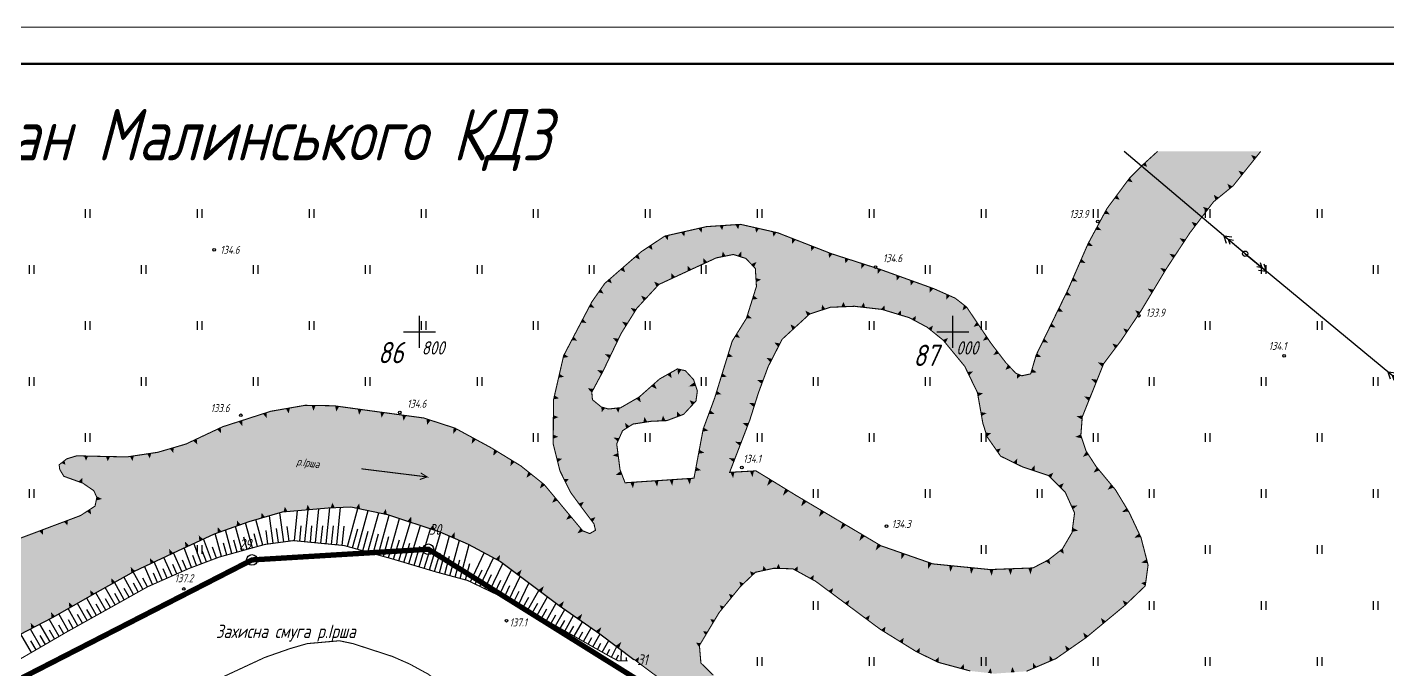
# Model space of a CAD drawing. Header units: millimetres. Extents: x 0 to 841, y 0 to 594.
# Drawn here: x 369.8 to 555, y 506.5 to 594 of the extents above; entities that cross this region are included whole.
import ezdxf

# ---------------------------------------------------------------- set-up
doc = ezdxf.new("R2010")
doc.units = ezdxf.units.MM
doc.set_wipeout_variables(frame=1)
for name, pattern in [('ADOT', [10, 0, -10]), ('AHIDDEN2', [3, 1.5, -1.5]), ('K5LT_BASIC', [0]), ('K5LT_THIN', [0])]:
    doc.linetypes.add(name, pattern=pattern)
for name, color, linetype in [('01_Відвал', 7, 'Continuous'), ('01_Земельний_відвід_існуючий', 7, 'Continuous'), ('01_Річка', 7, 'Continuous'), ('кресты', 7, 'Continuous'), ('НАДЗЕМКА', 7, 'Continuous'), ('ПИКЕТЫ', 7, 'Continuous'), ('Рамка', 30, 'Continuous')]:
    doc.layers.add(name, color=color, linetype=linetype)
doc.layers.add('Основа', color=10, linetype='K5LT_BASIC', lineweight=35)
doc.styles.add('Такие дела', font='GOST_A.TTF', dxfattribs={"oblique": 15})

# ---------------------------------------------------------------- blocks, each defined once
blk = doc.blocks.new('U0')
at = {"layer": 'Рамка', "color": 7, "linetype": 'K5LT_THIN', "lineweight": 18}
blk.add_line((0, 594), (841, 594), dxfattribs=at)
at = {"layer": 'Рамка', "color": 7, "linetype": 'K5LT_BASIC', "lineweight": 60}
blk.add_line((20, 589), (836, 589), dxfattribs=at)
blk = doc.blocks.new('108')
at = {"color": 0, "linetype": 'Continuous', "lineweight": 0}
blk.add_wipeout([(0.51, -0.12), (0.52, -0.06), (0.52, -0.01), (0.52, 0.05), (0.51, 0.1), (0.5, 0.15), (0.48, 0.2), (0.45, 0.25), (0.42, 0.3), (0.39, 0.34), (0.35, 0.38), (0.31, 0.42), (0.26, 0.45), (0.22, 0.47), (0.17, 0.49), (0.11, 0.51), (0.06, 0.52), (0.01, 0.52), (-0.05, 0.52), (-0.1, 0.51), (-0.15, 0.5), (-0.21, 0.48), (-0.25, 0.45), (-0.3, 0.42), (-0.34, 0.39), (-0.38, 0.35), (-0.42, 0.31), (-0.45, 0.26), (-0.47, 0.22), (-0.49, 0.17), (-0.51, 0.11), (-0.52, 0.06), (-0.52, 0.01), (-0.52, -0.05), (-0.51, -0.1), (-0.5, -0.15), (-0.48, -0.21), (-0.45, -0.25), (-0.42, -0.3), (-0.39, -0.34), (-0.35, -0.38), (-0.31, -0.42), (-0.27, -0.45), (-0.22, -0.47), (-0.17, -0.49), (-0.12, -0.51), (-0.06, -0.52), (-0.01, -0.52), (0.05, -0.52), (0.1, -0.51), (0.15, -0.5), (0.2, -0.48), (0.25, -0.45), (0.3, -0.42), (0.34, -0.39), (0.38, -0.35), (0.42, -0.31), (0.45, -0.27), (0.47, -0.22), (0.49, -0.17)], dxfattribs=at)
at = {"linetype": 'Continuous'}
h = blk.add_hatch(color=0, dxfattribs=at)
edge = h.paths.add_edge_path()
edge.add_arc((0, 0), 0.0196, 0, 360)
at = {"color": 0, "linetype": 'Continuous'}
for radius in [0.5, 0.0196]:
    blk.add_circle((0, 0), radius, dxfattribs=at)
blk = doc.blocks.new('115_3')
at = {"color": 0, "linetype": 'Continuous'}
for p, q in [((0, 0), (5.1, 0)), ((3.22, 0.49), (4.1, 0)), ((3.22, -0.49), (4.1, 0)), ((3.91, 0.76), (5.1, 0)), ((3.91, -0.76), (5.1, 0))]:
    blk.add_line(p, q, dxfattribs=at)

msp = doc.modelspace()

# ---------------------------------------------------------------- hatches: boundary and pattern name
at = {"layer": '01_Річка', "linetype": 'Continuous', "lineweight": -3, "true_color": 0xf0ffff}
h = msp.add_hatch(color=7, dxfattribs=at)
h.dxf.hatch_style = 1
h.paths.add_polyline_path([(450.59, 552.3), (452.75, 555.76), (455.74, 558.99), (463.56, 562.61), (465.88, 563.07), (467.58, 562.53), (468.87, 561.17), (469.02, 558.73), (467.66, 554.38), (465.72, 551.27), (463.32, 543.49), (461.78, 539.34), (460.52, 532.62), (451.14, 532), (450.45, 533.79), (450, 537.3), (450.8, 539.09), (452.21, 539.99), (454.71, 540.37), (456.83, 540.46), (459.11, 541.32), (460.79, 543.13), (460.98, 544.5), (460.46, 546.04), (459.35, 547.25), (458.27, 547.5), (455.84, 546.13), (453.07, 543.68), (450.55, 542.22), (448.87, 542.04), (447.9, 542.32), (446.7, 543.3), (446.61, 544.33), (448.15, 547.21)])
h.paths.add_polyline_path([(486.13, 555.59), (489.82, 554.47), (492.26, 553.17), (494.44, 551.41), (497.37, 547.85), (499.1, 544.28), (499.84, 540.09), (500.43, 538.23), (502.26, 535.62), (505.26, 534.15), (508.79, 532.98), (511.05, 530.72), (512.32, 527.9), (511.97, 525.22), (510.67, 523), (508.74, 521.49), (506.66, 520.41), (500.79, 520.19), (493.04, 520.96), (485.96, 523.43), (474.41, 530.28), (468.95, 533.62), (465.37, 533.42), (468.12, 540.55), (469.3, 544.27), (470.62, 547.82), (472.52, 551.53), (476.25, 554.96), (479.06, 555.88), (482.36, 556.02)])
h.paths.add_polyline_path([(310.93, 515.98), (313.11, 516.46), (316.95, 515.77), (322.4, 514.15), (328.94, 511.2), (334.25, 509.16), (343.62, 504.8), (347.81, 504.06), (355.1, 504.21), (362.36, 507.53), (368.77, 511.34), (373.19, 513.66), (384.35, 519.99), (395.26, 525.06), (399.98, 526.72), (404.53, 528.03), (410.73, 528.59), (413.81, 528.72), (418.79, 527.67), (425.94, 525.34), (429.8, 523.66), (434.17, 521.27), (442.16, 515.3), (447.69, 511.46), (456.21, 505.09), (460.6, 501.03), (463.12, 498.47), (469.76, 493.04), (475.06, 489.24), (479.87, 487.12), (481.93, 486.68), (487.13, 487.16), (493.13, 488.78), (498.18, 491.55), (499.95, 493.28), (501.44, 496.44), (501.65, 498.24), (501.32, 500.95), (500.63, 502.38), (499.34, 502.8), (497.89, 502.51), (492.37, 498.68), (488.73, 496.54), (485.92, 495.62), (483.3, 495.5), (479.91, 496.04), (476.89, 497.17), (469.8, 500.98), (466.91, 503.43), (463.14, 505.82), (461.46, 507.47), (461.26, 509.86), (463.93, 514.32), (466.83, 517.87), (468.88, 519.82), (471.37, 520.36), (473.98, 520.29), (477.11, 518.57), (485.86, 512.07), (490.78, 509.02), (493.81, 507.55), (498.12, 506.39), (501.41, 506.02), (505.78, 506.35), (509.79, 508.07), (513.89, 510.93), (519.21, 515.34), (521.94, 517.96), (522.33, 520.8), (521.36, 524.55), (519.77, 527.93), (517.9, 531.03), (515.25, 534.22), (513.87, 536.35), (513.18, 538.46), (513.37, 540.97), (516.28, 548.21), (518.67, 551.38), (521.4, 555.45), (524.8, 561.11), (528.03, 566.03), (531.24, 570.24), (533.91, 572.42), (537.66, 577.1), (523.62, 577.1), (521.62, 575.28), (519.78, 573.43), (516.74, 569.33), (514.15, 564.52), (511.47, 558.37), (507.09, 549.37), (506.35, 546.82), (505.13, 546.56), (504.31, 546.92), (502.94, 548.38), (500.93, 551.01), (497.64, 555.9), (496.08, 557.12), (493.2, 558.4), (485.84, 561.05), (479.27, 563.16), (471.93, 566.02), (466.86, 567.17), (462.22, 566.86), (456.54, 565.57), (453.34, 563.45), (448.38, 559.14), (446.62, 556.63), (442.78, 549.31), (441.39, 543.25), (441.36, 537.25), (442.26, 533.65), (443.72, 530.7), (445.19, 528.69), (446.91, 526.41), (447.11, 525.53), (446.33, 525.09), (445.37, 525.46), (440.14, 531.75), (436.92, 534.32), (432.88, 536.78), (428, 539.43), (423.72, 540.82), (411.52, 542.48), (407.58, 542.54), (402.91, 541.73), (396.35, 539.62), (391.36, 537.27), (387.54, 536.15), (383.33, 535.52), (376.5, 535.67), (375.15, 535.26), (374.11, 534.45), (374.19, 533.81), (374.75, 532.88), (377.33, 531.95), (378.83, 530.92), (379.24, 530.01), (378.99, 528.82), (377.02, 527.54), (366.33, 523.52), (360.04, 520.7), (353.8, 517.72), (350.92, 516.86), (347.73, 516.86), (345.45, 517.85), (343.93, 520.17), (341.64, 524.26), (339.02, 529.93), (334.76, 537.6), (333.51, 541.47), (333.72, 543.88), (335.98, 548.26), (327.32, 549.3), (326.17, 547.59), (324.3, 545.9), (321.63, 544.25), (316.8, 542.67), (311.65, 541.38), (307.55, 540.54), (304.32, 539.09), (303.26, 537.38), (303.18, 534.45), (301.86, 530.8), (302.04, 529.09), (301.66, 528.14), (304.57, 521.84), (305.62, 521.31), (305.15, 520.76), (308.42, 519.58), (309.88, 518.77), (310.54, 517.51)])

# ---------------------------------------------------------------- linework, layer by layer
at = {"layer": '01_Відвал', "color": 7, "linetype": 'Continuous', "lineweight": -3}
msp.add_circle((391.07, 517.55), 0.181, dxfattribs=at)
at = {"layer": '01_Земельний_відвід_існуючий', "color": 2, "linetype": 'Continuous', "lineweight": 50, "const_width": 0.726}
msp.add_lwpolyline([(500.93, 470.68), (391.26, 474.09), (271.26, 425.27), (208.64, 396.38), (197.92, 403.36), (199.38, 418.42), (183.07, 420.02), (167.68, 427.55), (147.54, 438.02), (138.59, 442.85), (128.46, 447.91), (122.61, 451.28), (124.14, 481.06), (143.65, 498.28), (167.44, 502.89), (182.51, 504.95), (210.67, 507.07), (220.41, 500.65), (311.6, 500.06), (333.91, 497.04), (368.92, 505.38), (400.35, 521.5), (424.37, 522.95), (452.72, 505.27)], close=True, dxfattribs=at)
at = {"layer": '01_Земельний_відвід_існуючий', "color": 7, "linetype": 'Continuous', "lineweight": -3}
for centre in [(424.37, 522.95), (400.35, 521.5)]:
    msp.add_circle(centre, 0.726, dxfattribs=at)
at = {"layer": '01_Річка', "color": 0, "linetype": 'Continuous'}
for p, q in [((377.69, 568.07), (377.69, 569.25)), ((378.28, 569.25), (378.28, 568.07)), ((392.94, 568.07), (392.94, 569.25)), ((393.52, 569.25), (393.52, 568.07)), ((408.18, 568.07), (408.18, 569.25)), ((408.77, 569.25), (408.77, 568.07)), ((423.43, 568.07), (423.43, 569.25)), ((424.02, 569.25), (424.02, 568.07)), ((438.67, 568.07), (438.67, 569.25)), ((439.26, 569.25), (439.26, 568.07)), ((453.92, 568.07), (453.92, 569.25)), ((454.51, 569.25), (454.51, 568.07)), ((469.17, 568.07), (469.17, 569.25)), ((469.75, 569.25), (469.75, 568.07)), ((484.41, 568.07), (484.41, 569.25)), ((485, 569.25), (485, 568.07)), ((499.66, 568.07), (499.66, 569.25)), ((500.25, 569.25), (500.25, 568.07)), ((514.9, 568.07), (514.9, 569.25)), ((515.49, 569.25), (515.49, 568.07)), ((530.15, 568.07), (530.15, 569.25)), ((530.74, 569.25), (530.74, 568.07)), ((545.4, 568.07), (545.4, 569.25)), ((545.98, 569.25), (545.98, 568.07)), ((370.07, 560.44), (370.07, 561.62)), ((370.66, 561.62), (370.66, 560.45)), ((385.31, 560.44), (385.31, 561.62)), ((385.9, 561.62), (385.9, 560.45)), ((400.56, 560.44), (400.56, 561.62)), ((401.15, 561.62), (401.15, 560.45)), ((415.81, 560.44), (415.81, 561.62)), ((416.39, 561.62), (416.39, 560.45)), ((431.05, 560.44), (431.05, 561.62)), ((431.64, 561.62), (431.64, 560.45)), ((446.3, 560.44), (446.3, 561.62)), ((446.89, 561.62), (446.89, 560.45)), ((461.54, 560.44), (461.54, 561.62)), ((462.13, 561.62), (462.13, 560.45)), ((492.04, 560.44), (492.04, 561.62)), ((492.62, 561.62), (492.62, 560.45)), ((507.28, 560.44), (507.28, 561.62)), ((507.87, 561.62), (507.87, 560.45)), ((537.77, 560.44), (537.77, 561.62)), ((538.36, 561.62), (538.36, 560.45)), ((553.02, 560.44), (553.02, 561.62)), ((553.61, 561.62), (553.61, 560.45)), ((377.69, 552.82), (377.69, 554)), ((378.28, 554), (378.28, 552.82)), ((392.94, 552.82), (392.94, 554)), ((393.52, 554), (393.52, 552.82)), ((408.18, 552.82), (408.18, 554)), ((408.77, 554), (408.77, 552.82)), ((423.43, 552.82), (423.43, 554)), ((424.02, 554), (424.02, 552.82)), ((438.67, 552.82), (438.67, 554)), ((439.26, 554), (439.26, 552.82)), ((453.92, 552.82), (453.92, 554)), ((454.51, 554), (454.51, 552.82)), ((484.41, 552.82), (484.41, 554)), ((485, 554), (485, 552.82)), ((499.66, 552.82), (499.66, 554)), ((500.25, 554), (500.25, 552.82)), ((530.15, 552.82), (530.15, 554)), ((530.74, 554), (530.74, 552.82)), ((545.4, 552.82), (545.4, 554)), ((545.98, 554), (545.98, 552.82)), ((370.07, 545.2), (370.07, 546.38)), ((370.66, 546.38), (370.66, 545.2)), ((385.31, 545.2), (385.31, 546.38)), ((385.9, 546.38), (385.9, 545.2)), ((400.56, 545.2), (400.56, 546.38)), ((401.15, 546.38), (401.15, 545.2)), ((415.81, 545.2), (415.81, 546.38)), ((416.39, 546.38), (416.39, 545.2)), ((431.05, 545.2), (431.05, 546.38)), ((431.64, 546.38), (431.64, 545.2)), ((461.54, 545.2), (461.54, 546.38)), ((462.13, 546.38), (462.13, 545.2)), ((476.79, 545.2), (476.79, 546.38)), ((477.38, 546.38), (477.38, 545.2)), ((492.04, 545.2), (492.04, 546.38)), ((492.62, 546.38), (492.62, 545.2)), ((522.53, 545.2), (522.53, 546.38)), ((523.12, 546.38), (523.12, 545.2)), ((537.77, 545.2), (537.77, 546.38)), ((538.36, 546.38), (538.36, 545.2)), ((553.02, 545.2), (553.02, 546.38)), ((553.61, 546.38), (553.61, 545.2)), ((377.69, 537.57), (377.69, 538.75)), ((378.28, 538.75), (378.28, 537.58)), ((438.67, 537.57), (438.67, 538.75)), ((439.26, 538.75), (439.26, 537.58)), ((453.92, 537.57), (453.92, 538.75)), ((454.51, 538.75), (454.51, 537.58)), ((469.17, 537.57), (469.17, 538.75)), ((469.75, 538.75), (469.75, 537.58)), ((484.41, 537.57), (484.41, 538.75)), ((485, 538.75), (485, 537.58)), ((499.66, 537.57), (499.66, 538.75)), ((500.25, 538.75), (500.25, 537.58)), ((514.9, 537.57), (514.9, 538.75)), ((515.49, 538.75), (515.49, 537.58)), ((530.15, 537.57), (530.15, 538.75)), ((530.74, 538.75), (530.74, 537.58)), ((545.4, 537.57), (545.4, 538.75)), ((545.98, 538.75), (545.98, 537.58)), ((370.07, 529.95), (370.07, 531.13)), ((370.66, 531.13), (370.66, 529.95)), ((476.79, 529.95), (476.79, 531.13)), ((477.38, 531.13), (477.38, 529.95)), ((492.04, 529.95), (492.04, 531.13)), ((492.62, 531.13), (492.62, 529.95)), ((507.28, 529.95), (507.28, 531.13)), ((507.87, 531.13), (507.87, 529.95)), ((522.53, 529.95), (522.53, 531.13)), ((523.12, 531.13), (523.12, 529.95)), ((537.77, 529.95), (537.77, 531.13)), ((538.36, 531.13), (538.36, 529.95)), ((553.02, 529.95), (553.02, 531.13)), ((553.61, 531.13), (553.61, 529.95)), ((392.94, 522.33), (392.94, 523.51)), ((393.52, 523.51), (393.52, 522.33)), ((499.66, 522.33), (499.66, 523.51)), ((500.25, 523.51), (500.25, 522.33)), ((530.15, 522.33), (530.15, 523.51)), ((530.74, 523.51), (530.74, 522.33)), ((545.4, 522.33), (545.4, 523.51)), ((545.98, 523.51), (545.98, 522.33)), ((476.79, 514.7), (476.79, 515.88)), ((477.38, 515.88), (477.38, 514.71)), ((522.53, 514.7), (522.53, 515.88)), ((523.12, 515.88), (523.12, 514.71)), ((537.77, 514.7), (537.77, 515.88)), ((538.36, 515.88), (538.36, 514.71)), ((553.02, 514.7), (553.02, 515.88)), ((553.61, 515.88), (553.61, 514.71)), ((469.17, 507.08), (469.17, 508.26)), ((469.75, 508.26), (469.75, 507.09)), ((484.41, 507.08), (484.41, 508.26)), ((485, 508.26), (485, 507.09)), ((499.66, 507.08), (499.66, 508.26)), ((500.25, 508.26), (500.25, 507.09)), ((514.9, 507.08), (514.9, 508.26)), ((515.49, 508.26), (515.49, 507.09)), ((530.15, 507.08), (530.15, 508.26)), ((530.74, 508.26), (530.74, 507.09)), ((545.4, 507.08), (545.4, 508.26)), ((545.98, 508.26), (545.98, 507.09))]:
    msp.add_line(p, q, dxfattribs=at)
at = {"layer": '01_Річка', "color": 32, "linetype": 'Continuous', "lineweight": -3}
for p, q in [((404.69, 523.95), (404.15, 527.93)), ((406.13, 524.11), (406.53, 528.21)), ((407.57, 523.97), (408, 528.34)), ((409.02, 523.83), (409.47, 528.47)), ((410.46, 523.69), (410.94, 528.59)), ((411.91, 523.55), (412.41, 528.66)), ((413.34, 523.33), (414.77, 528.51)), ((414.74, 522.94), (416.19, 528.21)), ((416.14, 522.56), (417.62, 527.92)), ((399.02, 522.75), (398.1, 526.06)), ((400.42, 523.14), (399.48, 526.55)), ((401.82, 523.52), (400.87, 526.98)), ((403.25, 523.76), (402.74, 527.52)), ((405.41, 524.05), (405.14, 526.06)), ((406.85, 524.04), (407.06, 526.16)), ((408.3, 523.9), (408.52, 526.15)), ((409.74, 523.76), (409.98, 526.15)), ((411.19, 523.62), (411.43, 526.12)), ((412.63, 523.48), (412.89, 526.08)), ((417.54, 522.17), (419.03, 527.59)), ((418.94, 521.78), (420.42, 527.14)), ((420.33, 521.38), (421.91, 526.65)), ((421.72, 520.96), (423.29, 526.2)), ((394.85, 521.49), (393.77, 524.37)), ((396.22, 521.98), (395.36, 525.1)), ((397.62, 522.36), (396.73, 525.58)), ((398.32, 522.56), (397.87, 524.19)), ((399.72, 522.94), (399.26, 524.62)), ((401.12, 523.33), (400.64, 525.05)), ((402.53, 523.66), (402.28, 525.49)), ((403.97, 523.86), (403.71, 525.79)), ((414.04, 523.14), (414.76, 525.75)), ((415.44, 522.75), (416.17, 525.41)), ((416.84, 522.36), (417.58, 525.06)), ((418.24, 521.98), (418.98, 524.67)), ((419.64, 521.59), (420.43, 524.23)), ((423.12, 520.55), (424.67, 525.75)), ((424.51, 520.13), (426.05, 525.29)), ((425.9, 519.73), (427.25, 524.77)), ((427.3, 519.35), (428.6, 524.18)), ((390.8, 519.91), (389.67, 522.47)), ((392.14, 520.47), (391.13, 523.15)), ((393.49, 520.98), (392.45, 523.76)), ((394.17, 521.24), (393.64, 522.65)), ((395.53, 521.75), (394.98, 523.22)), ((396.92, 522.17), (396.48, 523.76)), ((421.03, 521.17), (421.82, 523.8)), ((422.42, 520.76), (423.2, 523.37)), ((423.81, 520.34), (424.59, 522.94)), ((425.2, 519.92), (425.96, 522.46)), ((428.71, 518.98), (429.94, 523.58)), ((430.08, 518.52), (431.98, 522.47)), ((386.81, 518.15), (385.72, 520.63)), ((388.14, 518.73), (387.03, 521.24)), ((389.47, 519.32), (388.35, 521.85)), ((390.13, 519.61), (389.57, 520.89)), ((391.46, 520.2), (390.89, 521.49)), ((392.81, 520.73), (392.3, 522.09)), ((426.6, 519.54), (427.26, 522.01)), ((428.01, 519.16), (428.64, 521.52)), ((429.41, 518.79), (430, 521)), ((431.39, 517.9), (433.25, 521.77)), ((432.7, 517.27), (434.5, 521.02)), ((384.25, 516.79), (382.91, 519.18)), ((385.52, 517.5), (384.17, 519.89)), ((386.15, 517.85), (385.49, 519.03)), ((387.48, 518.44), (386.93, 519.69)), ((388.81, 519.03), (388.25, 520.29)), ((430.73, 518.21), (431.67, 520.16)), ((432.04, 517.58), (432.97, 519.5)), ((433.35, 516.95), (434.22, 518.76)), ((434.01, 516.64), (435.69, 520.13)), ((435.32, 516.01), (436.87, 519.25)), ((380.45, 514.66), (379.12, 517.03)), ((381.72, 515.37), (380.39, 517.74)), ((382.98, 516.08), (381.65, 518.46)), ((382.35, 515.72), (381.68, 516.91)), ((383.62, 516.43), (382.95, 517.63)), ((384.88, 517.14), (384.21, 518.34)), ((434.66, 516.32), (435.47, 518.01)), ((435.97, 515.69), (436.72, 517.25)), ((436.62, 515.38), (438.06, 518.36)), ((437.9, 514.69), (439.41, 517.35)), ((376.65, 512.53), (375.34, 514.88)), ((377.91, 513.24), (376.6, 515.59)), ((379.18, 513.95), (377.86, 516.31)), ((379.82, 514.31), (379.15, 515.49)), ((381.08, 515.01), (380.42, 516.2)), ((437.27, 515.05), (438.05, 516.42)), ((438.53, 514.33), (439.26, 515.62)), ((439.16, 513.97), (440.58, 516.48)), ((440.43, 513.26), (441.76, 515.6)), ((374.12, 511.1), (372.77, 513.44)), ((375.38, 511.82), (374.07, 514.16)), ((376.01, 512.18), (375.36, 513.35)), ((377.28, 512.89), (376.62, 514.06)), ((378.55, 513.6), (377.89, 514.77)), ((439.8, 513.62), (440.48, 514.83)), ((441.06, 512.9), (441.7, 514.03)), ((441.69, 512.54), (442.94, 514.75)), ((442.32, 512.18), (442.93, 513.26)), ((442.95, 511.82), (444.14, 513.92)), ((444.22, 511.11), (445.34, 513.09)), ((370.35, 508.91), (368.91, 511.41)), ((371.61, 509.64), (370.19, 512.09)), ((372.87, 510.37), (371.48, 512.76)), ((372.24, 510.01), (371.54, 511.22)), ((373.49, 510.74), (372.81, 511.92)), ((374.75, 511.46), (374.08, 512.62)), ((443.58, 511.47), (444.16, 512.49)), ((444.85, 510.75), (445.39, 511.71)), ((445.48, 510.39), (446.54, 512.26)), ((446.74, 509.68), (447.73, 511.42)), ((370.98, 509.28), (370.27, 510.51)), ((446.11, 510.03), (446.62, 510.94)), ((447.37, 509.32), (447.85, 510.15)), ((448.01, 508.96), (448.91, 510.55)), ((448.64, 508.6), (449.06, 509.36)), ((449.27, 508.25), (450.02, 509.72)), ((449.92, 507.92), (450.26, 508.6)), ((450.61, 507.77), (450.65, 509.24)), ((451.34, 507.75), (451.35, 508.23))]:
    msp.add_line(p, q, dxfattribs=at)
at = {"layer": '01_Річка', "color": 7, "linetype": 'Continuous', "lineweight": -3, "const_width": 0.145, "flags": 128}
for points in [[(366.33, 523.52), (377.02, 527.54), (378.99, 528.82), (379.24, 530.01), (378.83, 530.92), (377.33, 531.95), (374.75, 532.88), (374.19, 533.81), (374.11, 534.45), (375.15, 535.26), (376.5, 535.67), (379.45, 535.6), (383.33, 535.52), (387.54, 536.15), (391.36, 537.27), (396.35, 539.62), (402.91, 541.73), (407.58, 542.54), (411.52, 542.48), (416.85, 541.75), (423.72, 540.82), (428, 539.43), (432.88, 536.78), (436.92, 534.32), (440.14, 531.75), (442.76, 528.6), (444.21, 526.86), (445.37, 525.46), (446.33, 525.09), (447.11, 525.53), (446.91, 526.41), (445.19, 528.69), (443.72, 530.7), (442.26, 533.65), (441.36, 537.25), (441.39, 543.25), (442.78, 549.31), (446.62, 556.63), (448.38, 559.14), (453.34, 563.45), (456.54, 565.57), (462.22, 566.86), (466.86, 567.17), (471.93, 566.02), (479.27, 563.16), (485.84, 561.05), (493.2, 558.4), (496.08, 557.12), (497.64, 555.9), (499.12, 553.7), (500.93, 551.01), (502.94, 548.38), (504.31, 546.92), (505.13, 546.56), (506.35, 546.82), (507.09, 549.37), (509.44, 554.2), (511.47, 558.37), (514.15, 564.52), (516.74, 569.33), (519.78, 573.43), (521.62, 575.28), (523.62, 577.1)], [(505.78, 506.35), (509.79, 508.07), (513.89, 510.93), (519.21, 515.34), (521.94, 517.96), (522.33, 520.8), (521.36, 524.55), (519.77, 527.93), (517.9, 531.03), (515.25, 534.22), (513.87, 536.35), (513.18, 538.46), (513.37, 540.97), (514.94, 544.87), (516.28, 548.21), (518.67, 551.38), (521.4, 555.45), (524.8, 561.11), (528.03, 566.03), (531.24, 570.24), (533.91, 572.42), (537.66, 577.1)], [(446.7, 543.3), (446.61, 544.33), (448.15, 547.21), (450.59, 552.3), (452.75, 555.76), (455.74, 558.99), (459.99, 560.96), (463.56, 562.61), (465.88, 563.07), (467.58, 562.53), (468.87, 561.17), (469.02, 558.73), (467.66, 554.38), (465.72, 551.27), (464.4, 546.99), (463.32, 543.49), (461.78, 539.34), (460.92, 534.78), (460.52, 532.62), (451.14, 532), (450.45, 533.79), (450, 537.3), (450.8, 539.09), (452.21, 539.99), (454.71, 540.37), (456.83, 540.46), (459.11, 541.32), (460.79, 543.13), (460.98, 544.5), (460.46, 546.04), (459.35, 547.25), (458.27, 547.5), (455.84, 546.13), (453.07, 543.68), (450.55, 542.22), (448.87, 542.04), (447.9, 542.32), (446.7, 543.3)], [(470.62, 547.82), (472.52, 551.53), (476.25, 554.96), (479.06, 555.88), (482.36, 556.02), (486.13, 555.59), (489.82, 554.47), (492.26, 553.17), (494.44, 551.41), (497.37, 547.85), (499.1, 544.28), (499.84, 540.09), (500.43, 538.23), (502.26, 535.62), (505.26, 534.15), (508.79, 532.98), (511.05, 530.72), (512.32, 527.9), (511.97, 525.22), (510.67, 523), (508.74, 521.49), (506.66, 520.41), (500.79, 520.19), (493.04, 520.96), (485.96, 523.43), (479.05, 527.53), (474.41, 530.28), (471.01, 532.37), (468.95, 533.62), (465.37, 533.42), (468.12, 540.55), (469.3, 544.27), (470.62, 547.82)], [(463.14, 505.82), (461.46, 507.47), (461.26, 509.86), (463.93, 514.32), (466.83, 517.87), (468.88, 519.82), (471.37, 520.36), (473.98, 520.29), (477.11, 518.57), (481.93, 514.99), (485.86, 512.07), (490.78, 509.02), (493.81, 507.55), (498.12, 506.39)], [(452.35, 507.97), (456.21, 505.09)]]:
    msp.add_lwpolyline(points, dxfattribs=at)
at = {"layer": '01_Річка', "color": 7, "linetype": 'Continuous', "lineweight": -3, "flags": 128}
for points in [[(536.9, 576.16, 0.544, 0, 0), (536.35, 576.62, 0, 0, 0)], [(521.78, 575.42, 0.544, 0, 0), (522.18, 575, 0, 0, 0)], [(535.19, 574.02, 0.544, 0, 0), (534.64, 574.48, 0, 0, 0)], [(519.67, 573.29, 0.544, 0, 0), (520.21, 572.9, 0, 0, 0)], [(533.59, 572.16, 0.544, 0, 0), (533.13, 572.69, 0, 0, 0)], [(517.92, 570.92, 0.544, 0, 0), (518.45, 570.52, 0, 0, 0)], [(531.73, 570.64, 0.544, 0, 0), (531.27, 571.18, 0, 0, 0)], [(516.48, 568.85, 0.544, 0, 0), (517.14, 568.53, 0, 0, 0)], [(530.38, 569.11, 0.544, 0, 0), (529.79, 569.55, 0, 0, 0)], [(461.38, 566.67, 0.544, 0, 0), (461.55, 566.05, 0, 0, 0)], [(464.29, 567, 0.544, 0, 0), (464.35, 566.37, 0, 0, 0)], [(466.46, 567.15, 0.544, 0, 0), (466.52, 566.51, 0, 0, 0)], [(469.11, 566.66, 0.544, 0, 0), (468.99, 566.03, 0, 0, 0)], [(515.31, 566.68, 0.544, 0, 0), (515.98, 566.37, 0, 0, 0)], [(528.82, 567.07, 0.544, 0, 0), (528.23, 567.51, 0, 0, 0)], [(456.78, 565.63, 0.544, 0, 0), (456.94, 565.01, 0, 0, 0)], [(459.03, 566.14, 0.544, 0, 0), (459.2, 565.52, 0, 0, 0)], [(471.47, 566.12, 0.544, 0, 0), (471.35, 565.49, 0, 0, 0)], [(474.11, 565.17, 0.544, 0, 0), (473.88, 564.53, 0, 0, 0)], [(527.28, 564.89, 0.544, 0, 0), (526.6, 565.29, 0, 0, 0)], [(452.7, 562.89, 0.544, 0, 0), (453.14, 562.39, 0, 0, 0)], [(454.51, 564.22, 0.544, 0, 0), (454.87, 563.68, 0, 0, 0)], [(464.56, 562.81, 0.544, 0, 0), (464.44, 563.47, 0, 0, 0)], [(466.73, 562.8, 0.544, 0, 0), (466.94, 563.48, 0, 0, 0)], [(476.71, 564.16, 0.544, 0, 0), (476.48, 563.52, 0, 0, 0)], [(479.11, 563.22, 0.544, 0, 0), (478.89, 562.58, 0, 0, 0)], [(514.15, 564.52, 0.544, 0, 0), (514.82, 564.21, 0, 0, 0)], [(525.9, 562.78, 0.544, 0, 0), (525.22, 563.17, 0, 0, 0)], [(450.71, 561.16, 0.544, 0, 0), (451.15, 560.66, 0, 0, 0)], [(459.91, 560.92, 0.544, 0, 0), (459.64, 561.56, 0, 0, 0)], [(462.07, 561.92, 0.544, 0, 0), (461.8, 562.56, 0, 0, 0)], [(468.5, 561.55, 0.544, 0, 0), (469.02, 562.05, 0, 0, 0)], [(481.33, 562.5, 0.544, 0, 0), (481.11, 561.86, 0, 0, 0)], [(483.54, 561.79, 0.544, 0, 0), (483.32, 561.15, 0, 0, 0)], [(485.75, 561.08, 0.544, 0, 0), (485.53, 560.44, 0, 0, 0)], [(513.15, 562.22, 0.544, 0, 0), (513.81, 561.91, 0, 0, 0)], [(524.64, 560.84, 0.544, 0, 0), (523.97, 561.24, 0, 0, 0)], [(448.91, 559.61, 0.544, 0, 0), (449.33, 559.14, 0, 0, 0)], [(455.62, 558.87, 0.544, 0, 0), (455.09, 559.38, 0, 0, 0)], [(457.69, 559.9, 0.544, 0, 0), (457.42, 560.54, 0, 0, 0)], [(468.97, 559.59, 0.544, 0, 0), (469.65, 559.65, 0, 0, 0)], [(488.33, 560.15, 0.544, 0, 0), (488.11, 559.52, 0, 0, 0)], [(490.23, 559.47, 0.544, 0, 0), (490.01, 558.83, 0, 0, 0)], [(512.04, 559.69, 0.544, 0, 0), (512.71, 559.38, 0, 0, 0)], [(447.67, 558.14, 0.544, 0, 0), (448.21, 557.75, 0, 0, 0)], [(453.86, 556.96, 0.544, 0, 0), (453.33, 557.47, 0, 0, 0)], [(468.55, 557.23, 0.544, 0, 0), (469.21, 557, 0, 0, 0)], [(492.85, 558.53, 0.544, 0, 0), (492.62, 557.89, 0, 0, 0)], [(495.1, 557.56, 0.544, 0, 0), (494.87, 556.92, 0, 0, 0)], [(511.19, 557.79, 0.544, 0, 0), (511.85, 557.47, 0, 0, 0)], [(522.95, 558.04, 0.544, 0, 0), (522.27, 558.43, 0, 0, 0)], [(446.36, 556.14, 0.544, 0, 0), (446.96, 555.83, 0, 0, 0)], [(452.53, 555.4, 0.544, 0, 0), (451.9, 555.8, 0, 0, 0)], [(476.17, 554.88, 0.544, 0, 0), (475.69, 555.43, 0, 0, 0)], [(478.14, 555.58, 0.544, 0, 0), (477.95, 556.24, 0, 0, 0)], [(480.86, 555.96, 0.544, 0, 0), (480.86, 556.62, 0, 0, 0)], [(483.54, 555.88, 0.544, 0, 0), (483.63, 556.54, 0, 0, 0)], [(486.25, 555.55, 0.544, 0, 0), (486.44, 556.13, 0, 0, 0)], [(488.47, 554.88, 0.544, 0, 0), (488.66, 555.46, 0, 0, 0)], [(497.49, 556.02, 0.544, 0, 0), (497.08, 555.46, 0, 0, 0)], [(510.11, 555.57, 0.544, 0, 0), (510.77, 555.26, 0, 0, 0)], [(521.15, 555.03, 0.544, 0, 0), (520.59, 555.47, 0, 0, 0)], [(445.27, 554.05, 0.544, 0, 0), (445.87, 553.75, 0, 0, 0)], [(451.35, 553.52, 0.544, 0, 0), (450.73, 553.93, 0, 0, 0)], [(467.73, 554.62, 0.544, 0, 0), (468.39, 554.39, 0, 0, 0)], [(474.13, 553.01, 0.544, 0, 0), (473.65, 553.56, 0, 0, 0)], [(490.41, 554.16, 0.544, 0, 0), (490.71, 554.71, 0, 0, 0)], [(499.16, 553.64, 0.544, 0, 0), (498.57, 553.23, 0, 0, 0)], [(444.01, 551.65, 0.544, 0, 0), (444.61, 551.34, 0, 0, 0)], [(450.14, 551.36, 0.544, 0, 0), (449.46, 551.71, 0, 0, 0)], [(466.22, 552.08, 0.544, 0, 0), (466.77, 551.74, 0, 0, 0)], [(492.63, 552.87, 0.544, 0, 0), (493.04, 553.38, 0, 0, 0)], [(494.58, 551.24, 0.544, 0, 0), (495.09, 551.7, 0, 0, 0)], [(500.43, 551.76, 0.544, 0, 0), (499.84, 551.34, 0, 0, 0)], [(509.08, 553.45, 0.544, 0, 0), (509.74, 553.14, 0, 0, 0)], [(519.5, 552.57, 0.544, 0, 0), (518.95, 553.01, 0, 0, 0)], [(472.11, 550.72, 0.544, 0, 0), (471.46, 551.09, 0, 0, 0)], [(501.86, 549.8, 0.544, 0, 0), (501.27, 549.39, 0, 0, 0)], [(508.07, 551.38, 0.544, 0, 0), (508.73, 551.07, 0, 0, 0)], [(518.02, 550.51, 0.544, 0, 0), (517.46, 550.96, 0, 0, 0)], [(442.77, 549.27, 0.544, 0, 0), (443.44, 549.12, 0, 0, 0)], [(449.09, 549.18, 0.544, 0, 0), (448.41, 549.52, 0, 0, 0)], [(465.13, 549.37, 0.544, 0, 0), (465.83, 549.16, 0, 0, 0)], [(471.04, 548.64, 0.544, 0, 0), (470.39, 549.01, 0, 0, 0)], [(507.09, 549.37, 0.544, 0, 0), (507.8, 549.15, 0, 0, 0)], [(516.21, 548.04, 0.544, 0, 0), (515.49, 548.39, 0, 0, 0)], [(442.15, 546.56, 0.544, 0, 0), (442.82, 546.42, 0, 0, 0)], [(448.04, 547.01, 0.544, 0, 0), (447.36, 547.35, 0, 0, 0)], [(457.12, 546.85, 0.544, 0, 0), (457.48, 546.24, 0, 0, 0)], [(458.53, 547.44, 0.544, 0, 0), (458.36, 546.72, 0, 0, 0)], [(464.29, 546.64, 0.544, 0, 0), (464.99, 546.44, 0, 0, 0)], [(497.86, 546.84, 0.544, 0, 0), (498.48, 547.15, 0, 0, 0)], [(503.44, 547.85, 0.544, 0, 0), (502.9, 547.37, 0, 0, 0)], [(504.76, 546.72, 0.544, 0, 0), (504.49, 546.16, 0, 0, 0)], [(506.47, 547.23, 0.544, 0, 0), (507.18, 547.02, 0, 0, 0)], [(515.3, 545.78, 0.544, 0, 0), (514.58, 546.13, 0, 0, 0)], [(446.72, 544.53, 0.544, 0, 0), (446.04, 544.87, 0, 0, 0)], [(454.91, 545.32, 0.544, 0, 0), (455.44, 544.77, 0, 0, 0)], [(460.67, 545.43, 0.544, 0, 0), (459.8, 545.1, 0, 0, 0)], [(463.55, 544.25, 0.544, 0, 0), (464.25, 544.04, 0, 0, 0)], [(469.84, 545.72, 0.544, 0, 0), (469.1, 546, 0, 0, 0)], [(408.74, 542.52, 0.544, 0, 0), (408.73, 541.79, 0, 0, 0)], [(411.94, 542.42, 0.544, 0, 0), (411.84, 541.69, 0, 0, 0)], [(441.48, 543.63, 0.544, 0, 0), (442.14, 543.49, 0, 0, 0)], [(452.89, 543.58, 0.544, 0, 0), (453.27, 542.95, 0, 0, 0)], [(460.45, 542.77, 0.544, 0, 0), (459.93, 543.23, 0, 0, 0)], [(468.76, 542.57, 0.544, 0, 0), (468.03, 542.86, 0, 0, 0)], [(499.14, 544.04, 0.544, 0, 0), (499.87, 544.18, 0, 0, 0)], [(514.34, 543.4, 0.544, 0, 0), (513.62, 543.75, 0, 0, 0)], [(402.12, 541.48, 0.544, 0, 0), (402.35, 540.8, 0, 0, 0)], [(405.24, 542.14, 0.544, 0, 0), (405.36, 541.43, 0, 0, 0)], [(415.03, 542, 0.544, 0, 0), (414.93, 541.25, 0, 0, 0)], [(418.1, 541.59, 0.544, 0, 0), (418, 540.84, 0, 0, 0)], [(421.09, 541.18, 0.544, 0, 0), (420.99, 540.43, 0, 0, 0)], [(424.41, 540.6, 0.544, 0, 0), (424.16, 539.84, 0, 0, 0)], [(441.38, 540.92, 0.544, 0, 0), (442.07, 540.94, 0, 0, 0)], [(448.16, 542.24, 0.544, 0, 0), (447.97, 541.63, 0, 0, 0)], [(450.16, 542.18, 0.544, 0, 0), (450.22, 541.53, 0, 0, 0)], [(453.89, 540.24, 0.544, 0, 0), (453.78, 540.96, 0, 0, 0)], [(456.35, 540.44, 0.544, 0, 0), (456.31, 541.15, 0, 0, 0)], [(458.47, 541.08, 0.544, 0, 0), (458.21, 541.71, 0, 0, 0)], [(462.63, 541.63, 0.544, 0, 0), (463.31, 541.37, 0, 0, 0)], [(499.62, 541.35, 0.544, 0, 0), (500.35, 541.48, 0, 0, 0)], [(513.36, 540.88, 0.544, 0, 0), (512.58, 541.07, 0, 0, 0)], [(395.85, 539.38, 0.544, 0, 0), (396.16, 538.74, 0, 0, 0)], [(398.8, 540.41, 0.544, 0, 0), (399.02, 539.73, 0, 0, 0)], [(428.05, 539.4, 0.544, 0, 0), (427.75, 538.65, 0, 0, 0)], [(451.51, 539.54, 0.544, 0, 0), (451.13, 540.16, 0, 0, 0)], [(461.77, 539.24, 0.544, 0, 0), (462.5, 539.1, 0, 0, 0)], [(467.86, 539.86, 0.544, 0, 0), (467.12, 540.15, 0, 0, 0)], [(500.33, 538.56, 0.544, 0, 0), (500.95, 538.75, 0, 0, 0)], [(392.59, 537.86, 0.544, 0, 0), (392.91, 537.21, 0, 0, 0)], [(430.62, 538.01, 0.544, 0, 0), (430.26, 537.32, 0, 0, 0)], [(441.37, 538.27, 0.544, 0, 0), (442.03, 538.26, 0, 0, 0)], [(450.25, 537.85, 0.544, 0, 0), (449.59, 538.13, 0, 0, 0)], [(466.87, 537.3, 0.544, 0, 0), (466.13, 537.58, 0, 0, 0)], [(513.22, 538.33, 0.544, 0, 0), (512.43, 538.25, 0, 0, 0)], [(377.78, 535.64, 0.544, 0, 0), (377.76, 535, 0, 0, 0)], [(380.75, 535.57, 0.544, 0, 0), (380.72, 534.93, 0, 0, 0)], [(384.01, 535.62, 0.544, 0, 0), (384.09, 534.97, 0, 0, 0)], [(386.37, 535.97, 0.544, 0, 0), (386.45, 535.33, 0, 0, 0)], [(389.45, 536.71, 0.544, 0, 0), (389.63, 536.07, 0, 0, 0)], [(433.55, 536.37, 0.544, 0, 0), (433.19, 535.68, 0, 0, 0)], [(435.87, 534.95, 0.544, 0, 0), (435.52, 534.26, 0, 0, 0)], [(441.9, 535.09, 0.544, 0, 0), (442.56, 535.26, 0, 0, 0)], [(450.2, 535.78, 0.544, 0, 0), (449.45, 535.71, 0, 0, 0)], [(461.2, 536.23, 0.544, 0, 0), (461.93, 536.08, 0, 0, 0)], [(466.01, 535.07, 0.544, 0, 0), (465.28, 535.36, 0, 0, 0)], [(501.78, 536.3, 0.544, 0, 0), (502.28, 536.67, 0, 0, 0)], [(504.22, 534.66, 0.544, 0, 0), (504.52, 535.28, 0, 0, 0)], [(514.08, 536.03, 0.544, 0, 0), (513.46, 535.53, 0, 0, 0)], [(374.63, 534.86, 0.544, 0, 0), (374.96, 534.46, 0, 0, 0)], [(438.19, 533.31, 0.544, 0, 0), (437.72, 532.68, 0, 0, 0)], [(450.62, 533.34, 0.544, 0, 0), (449.87, 533.07, 0, 0, 0)], [(460.75, 533.86, 0.544, 0, 0), (461.48, 533.71, 0, 0, 0)], [(465.76, 533.45, 0.544, 0, 0), (465.84, 532.64, 0, 0, 0)], [(468.41, 533.59, 0.544, 0, 0), (468.48, 532.78, 0, 0, 0)], [(506.63, 533.69, 0.544, 0, 0), (506.87, 534.36, 0, 0, 0)], [(508.91, 532.86, 0.544, 0, 0), (509.42, 533.37, 0, 0, 0)], [(515.52, 533.89, 0.544, 0, 0), (514.9, 533.39, 0, 0, 0)], [(377.02, 532.06, 0.544, 0, 0), (377.28, 532.69, 0, 0, 0)], [(440.02, 531.85, 0.544, 0, 0), (439.55, 531.22, 0, 0, 0)], [(442.94, 532.26, 0.544, 0, 0), (443.49, 532.53, 0, 0, 0)], [(452.14, 532.06, 0.544, 0, 0), (452.21, 531.25, 0, 0, 0)], [(455.42, 532.28, 0.544, 0, 0), (455.5, 531.47, 0, 0, 0)], [(457.47, 532.42, 0.544, 0, 0), (457.55, 531.61, 0, 0, 0)], [(459.87, 532.58, 0.544, 0, 0), (459.95, 531.77, 0, 0, 0)], [(471.01, 532.37, 0.544, 0, 0), (470.48, 531.58, 0, 0, 0)], [(510.33, 531.44, 0.544, 0, 0), (510.85, 531.95, 0, 0, 0)], [(517.45, 531.56, 0.544, 0, 0), (516.83, 531.06, 0, 0, 0)], [(379.21, 529.87, 0.544, 0, 0), (379.95, 529.8, 0, 0, 0)], [(441.76, 529.8, 0.544, 0, 0), (441.2, 529.28, 0, 0, 0)], [(444.99, 528.97, 0.544, 0, 0), (445.53, 529.42, 0, 0, 0)], [(473.16, 531.04, 0.544, 0, 0), (472.64, 530.26, 0, 0, 0)], [(475.62, 529.56, 0.544, 0, 0), (475.1, 528.78, 0, 0, 0)], [(378.12, 528.25, 0.544, 0, 0), (378.47, 527.69, 0, 0, 0)], [(401.85, 527.26, 0.544, 0, 0), (401.67, 527.92, 0, 0, 0)], [(404.91, 528.07, 0.544, 0, 0), (404.84, 528.73, 0, 0, 0)], [(408, 528.34, 0.544, 0, 0), (407.93, 529.01, 0, 0, 0)], [(411.34, 528.61, 0.544, 0, 0), (411.31, 529.29, 0, 0, 0)], [(414.8, 528.51, 0.544, 0, 0), (414.94, 529.19, 0, 0, 0)], [(418.44, 527.74, 0.544, 0, 0), (418.57, 528.43, 0, 0, 0)], [(478.04, 528.13, 0.544, 0, 0), (477.51, 527.34, 0, 0, 0)], [(511.98, 528.64, 0.544, 0, 0), (512.71, 528.91, 0, 0, 0)], [(519.52, 528.34, 0.544, 0, 0), (518.78, 528, 0, 0, 0)], [(375.02, 526.79, 0.544, 0, 0), (375.23, 526.19, 0, 0, 0)], [(395.93, 525.3, 0.544, 0, 0), (395.71, 525.96, 0, 0, 0)], [(398.54, 526.22, 0.544, 0, 0), (398.31, 526.87, 0, 0, 0)], [(421.79, 526.69, 0.544, 0, 0), (422.02, 527.39, 0, 0, 0)], [(424.86, 525.69, 0.544, 0, 0), (425.09, 526.39, 0, 0, 0)], [(443.71, 527.46, 0.544, 0, 0), (443.11, 526.97, 0, 0, 0)], [(446.56, 526.88, 0.544, 0, 0), (447.1, 527.32, 0, 0, 0)], [(480.96, 526.39, 0.544, 0, 0), (480.44, 525.61, 0, 0, 0)], [(371.67, 525.53, 0.544, 0, 0), (371.89, 524.94, 0, 0, 0)], [(391.55, 523.34, 0.544, 0, 0), (391.23, 523.99, 0, 0, 0)], [(393.43, 524.21, 0.544, 0, 0), (393.11, 524.86, 0, 0, 0)], [(427.7, 524.57, 0.544, 0, 0), (427.93, 525.27, 0, 0, 0)], [(445.25, 525.6, 0.544, 0, 0), (444.66, 525.11, 0, 0, 0)], [(483.54, 524.86, 0.544, 0, 0), (483.02, 524.08, 0, 0, 0)], [(512.02, 525.6, 0.544, 0, 0), (512.8, 525.49, 0, 0, 0)], [(521.21, 524.86, 0.544, 0, 0), (520.46, 524.52, 0, 0, 0)], [(389.39, 522.34, 0.544, 0, 0), (389.07, 522.98, 0, 0, 0)], [(433.76, 521.49, 0.544, 0, 0), (434.13, 522.18, 0, 0, 0)], [(485.75, 523.55, 0.544, 0, 0), (485.23, 522.77, 0, 0, 0)], [(488.98, 522.37, 0.544, 0, 0), (488.74, 521.58, 0, 0, 0)], [(510.5, 522.86, 0.544, 0, 0), (510.86, 522.33, 0, 0, 0)], [(384.17, 519.9, 0.544, 0, 0), (383.85, 520.55, 0, 0, 0)], [(386.77, 521.12, 0.544, 0, 0), (386.45, 521.76, 0, 0, 0)], [(436.55, 519.49, 0.544, 0, 0), (437.06, 520.18, 0, 0, 0)], [(470.12, 520.09, 0.544, 0, 0), (469.98, 520.67, 0, 0, 0)], [(472.01, 520.35, 0.544, 0, 0), (472.03, 520.95, 0, 0, 0)], [(474.36, 520.08, 0.544, 0, 0), (474.65, 520.63, 0, 0, 0)], [(492.64, 521.09, 0.544, 0, 0), (492.39, 520.3, 0, 0, 0)], [(495.51, 520.71, 0.544, 0, 0), (495.4, 519.88, 0, 0, 0)], [(498.34, 520.43, 0.544, 0, 0), (498.23, 519.6, 0, 0, 0)], [(501, 520.2, 0.544, 0, 0), (501.04, 519.34, 0, 0, 0)], [(503.58, 520.29, 0.544, 0, 0), (503.62, 519.44, 0, 0, 0)], [(506.3, 520.39, 0.544, 0, 0), (506.33, 519.54, 0, 0, 0)], [(508.65, 521.44, 0.544, 0, 0), (509.01, 520.9, 0, 0, 0)], [(522.19, 521.32, 0.544, 0, 0), (521.38, 521.13, 0, 0, 0)], [(381.5, 518.37, 0.544, 0, 0), (381.18, 519.02, 0, 0, 0)], [(467.08, 518.11, 0.544, 0, 0), (466.68, 518.55, 0, 0, 0)], [(468.56, 519.52, 0.544, 0, 0), (468.15, 519.95, 0, 0, 0)], [(476.52, 518.89, 0.544, 0, 0), (476.81, 519.44, 0, 0, 0)], [(521.98, 518.27, 0.544, 0, 0), (521.37, 518.35, 0, 0, 0)], [(378.65, 516.76, 0.544, 0, 0), (378.34, 517.41, 0, 0, 0)], [(439.56, 517.24, 0.544, 0, 0), (440.08, 517.93, 0, 0, 0)], [(465.7, 516.49, 0.544, 0, 0), (465.27, 516.87, 0, 0, 0)], [(479.05, 517.13, 0.544, 0, 0), (479.47, 517.66, 0, 0, 0)], [(375.74, 515.1, 0.544, 0, 0), (375.42, 515.75, 0, 0, 0)], [(442.3, 515.2, 0.544, 0, 0), (442.81, 515.89, 0, 0, 0)], [(464.45, 514.95, 0.544, 0, 0), (464.01, 515.33, 0, 0, 0)], [(481.25, 515.49, 0.544, 0, 0), (481.67, 516.03, 0, 0, 0)], [(519.36, 515.48, 0.544, 0, 0), (518.86, 515.99, 0, 0, 0)], [(370.56, 512.28, 0.544, 0, 0), (370.24, 512.92, 0, 0, 0)], [(373.32, 513.73, 0.544, 0, 0), (373, 514.37, 0, 0, 0)], [(444.79, 513.47, 0.544, 0, 0), (445.31, 514.16, 0, 0, 0)], [(463.22, 513.13, 0.544, 0, 0), (462.73, 513.43, 0, 0, 0)], [(484.03, 513.43, 0.544, 0, 0), (484.45, 513.97, 0, 0, 0)], [(516.36, 512.97, 0.544, 0, 0), (515.91, 513.6, 0, 0, 0)], [(447.39, 511.66, 0.544, 0, 0), (447.91, 512.35, 0, 0, 0)], [(462.24, 511.5, 0.544, 0, 0), (461.75, 511.8, 0, 0, 0)], [(486.23, 511.84, 0.544, 0, 0), (486.59, 512.43, 0, 0, 0)], [(488.7, 510.31, 0.544, 0, 0), (489.06, 510.89, 0, 0, 0)], [(513.95, 510.98, 0.544, 0, 0), (513.51, 511.61, 0, 0, 0)], [(450.11, 509.65, 0.544, 0, 0), (450.62, 510.34, 0, 0, 0)], [(461.3, 509.94, 0.544, 0, 0), (460.81, 510.24, 0, 0, 0)], [(490.96, 508.93, 0.544, 0, 0), (491.26, 509.54, 0, 0, 0)], [(511.47, 509.23, 0.544, 0, 0), (511.03, 509.86, 0, 0, 0)], [(452.68, 507.73, 0.544, 0, 0), (453.04, 508.27, 0, 0, 0)], [(493.55, 507.67, 0.544, 0, 0), (493.85, 508.29, 0, 0, 0)], [(497.03, 506.68, 0.544, 0, 0), (497.23, 507.35, 0, 0, 0)], [(506.91, 506.84, 0.544, 0, 0), (506.66, 507.49, 0, 0, 0)], [(509.18, 507.81, 0.544, 0, 0), (508.93, 508.46, 0, 0, 0)], [(500.81, 506.09, 0.544, 0, 0), (500.89, 506.78, 0, 0, 0)], [(503.9, 506.21, 0.544, 0, 0), (503.85, 506.93, 0, 0, 0)]]:
    msp.add_lwpolyline(points, format="xyseb", dxfattribs=at)
at = {"layer": '01_Річка', "color": 0, "linetype": 'Continuous', "lineweight": 30, "const_width": 0.145}
msp.add_lwpolyline([(415.25, 533.9), (424.18, 532.8), (423.32, 533.34), (424.18, 532.8), (423.19, 532.44)], dxfattribs=at)
at = {"layer": '01_Річка', "color": 32, "linetype": 'Continuous', "lineweight": -3, "flags": 128}
msp.add_lwpolyline([(368.77, 511.34), (373.19, 513.66), (379.34, 517.15), (384.35, 519.99), (390.28, 522.75), (395.26, 525.06), (399.98, 526.72), (404.53, 528.03), (410.73, 528.59), (413.81, 528.72), (418.79, 527.67), (425.94, 525.34), (429.8, 523.66), (434.17, 521.27), (442.16, 515.3), (447.69, 511.46), (452.35, 507.97)], dxfattribs=at)
at = {"layer": '01_Річка', "color": 32, "linetype": 'Continuous', "lineweight": 50, "const_width": 0.145, "flags": 128}
msp.add_lwpolyline([(368.16, 507.64), (375.06, 511.65), (383.19, 516.19), (386.15, 517.85), (391.77, 520.33), (395.9, 521.89), (402.12, 523.61), (405.99, 524.13), (412.88, 523.46), (419.56, 521.61), (425.46, 519.85), (429.69, 518.71), (437.02, 515.19), (449.18, 508.3), (450.19, 507.78), (451.47, 507.75)], dxfattribs=at)
at = {"layer": '01_Річка', "color": 4, "linetype": 'Continuous', "lineweight": -3, "flags": 128}
msp.add_lwpolyline([(441.48, 493.43, 0.145, 0.145, 0), (437.07, 496.73, 0.145, 0.145, 0), (431.54, 500.57, 0.145, 0.145, 0), (424.34, 505.96, 0.145, 0.145, 0), (421.8, 507.34, 0.145, 0.145, 0), (419.48, 508.36, 0.145, 0.145, 0), (414.1, 510.11, 0.145, 0.145, 0), (412.3, 510.49, 0.145, 0.145, 0), (411.92, 510.47, 0.145, 0.145, 0), (407.87, 510.11, 0.145, 0.145, 0), (405.5, 509.42, 0.145, 0.145, 0), (402.1, 508.23, 0.145, 0.145, 0), (397.93, 506.29, 0.145, 0.145, 0), (392.67, 503.85, 0.145, 0.145, 0), (388.31, 501.37, 0.145, 0.145, 0), (381.89, 497.73, 0.145, 0.145, 0), (377.63, 495.49, 0.145, 0.145, 0), (370.8, 491.43, 0.145, 0.145, 0), (355.47, 486.06, 0.145, 0.145, 0)], format="xyseb", dxfattribs=at)
at = {"layer": '01_Річка', "color": 7, "linetype": 'Continuous'}
for centre in [(515.48, 567.55), (395.2, 563.71), (485.22, 561.36), (521.09, 554.74), (540.83, 549.29), (398.85, 541.18), (420.46, 541.56), (467.02, 534.09), (486.71, 526.09), (434.99, 513.23)]:
    msp.add_circle(centre, 0.181, dxfattribs=at)
at = {"layer": 'кресты', "color": 3, "linetype": 'Continuous'}
for p, q in [((423.17, 550.36), (423.17, 554.72)), ((495.77, 550.36), (495.77, 554.72)), ((420.99, 552.54), (425.35, 552.54)), ((420.99, 552.54), (425.35, 552.54)), ((493.59, 552.54), (497.95, 552.54)), ((493.59, 552.54), (497.95, 552.54))]:
    msp.add_line(p, q, dxfattribs=at)

# ---------------------------------------------------------------- block references
at = {"layer": 'НАДЗЕМКА', "color": 7, "linetype": 'ADOT', "xscale": 0.7260000000000001, "yscale": 0.7260000000000001, "zscale": 0.7260000000000001, "rotation": 140.3871}
msp.add_blockref('115_3', (557.87, 544.7), dxfattribs=at)
at = {"layer": 'Рамка'}
msp.add_blockref('U0', (0, 0), dxfattribs=at)

# ---------------------------------------------------------------- texts
at = {"layer": '01_Відвал', "color": 7, "linetype": 'Continuous', "lineweight": -3, "style": 'Такие дела', "oblique": 15}
msp.add_text('137.2', height=1.089, dxfattribs=at).set_placement((389.83, 518.46))
at = {"layer": '01_Земельний_відвід_існуючий', "color": 7, "linetype": 'Continuous', "lineweight": -3, "char_height": 1.452, "attachment_point": 1, "style": 'Такие дела'}
for s, insert in [('30', (424.47, 526.38)), ('29', (398.6, 524.37)), ('31', (452.8, 508.64))]:
    msp.add_mtext_dynamic_manual_height_columns(s, width=5.049, gutter_width=15, heights=[0], dxfattribs=dict(at, insert=insert))
at = {"layer": '01_Річка', "color": 7, "linetype": 'Continuous', "style": 'Такие дела', "oblique": 15}
for s, p in [('133.9', (511.64, 568.05)), ('134.6', (396.04, 563.16)), ('134.6', (486.23, 562.02)), ('133.9', (522.02, 554.61)), ('134.1', (538.75, 550.08)), ('133.6', (394.73, 541.62)), ('134.6', (421.47, 542.21)), ('134.1', (467.21, 534.72)), ('134.3', (487.43, 525.86)), ('137.1', (435.41, 512.45))]:
    msp.add_text(s, height=1.089, dxfattribs=at).set_placement(p)
at = {"layer": '01_Річка', "color": 0, "linetype": 'Continuous', "lineweight": 9, "insert": (406.51, 535.49), "char_height": 1.089, "width": 7.7712, "attachment_point": 1, "rotation": 352, "style": 'Такие дела'}
msp.add_mtext('р.Ірша', dxfattribs=at)
at = {"layer": '01_Річка', "color": 0, "linetype": 'Continuous', "lineweight": 9, "insert": (395.44, 512.69), "char_height": 1.815, "width": 32.878, "attachment_point": 1, "style": 'Такие дела'}
msp.add_mtext('Захисна смуга р.Ірша', dxfattribs=at)
at = {"layer": 'Основа', "color": 7, "insert": (309.27, 582.87), "char_height": 7, "attachment_point": 1, "style": 'Такие дела'}
msp.add_mtext_dynamic_manual_height_columns('Ситуаційний план Малинського КДЗ', width=134.3104, gutter_width=12.5, heights=[0], dxfattribs=at)
at = {"layer": 'ПИКЕТЫ', "color": 7, "linetype": 'AHIDDEN2', "style": 'Такие дела', "oblique": 15}
for s, height, p in [('86', 2.904, (417.5, 548.27)), ('800', 1.815, (423.46, 549.45)), ('87', 2.904, (490.37, 547.89)), ('000', 1.815, (496.21, 549.45))]:
    msp.add_text(s, height=height, dxfattribs=at).set_placement(p)

# ---------------------------------------------------------------- next in the draw order: block references
at = {"layer": 'НАДЗЕМКА', "color": 7, "linetype": 'ADOT', "xscale": 0.7260000000000001, "yscale": 0.7260000000000001, "zscale": 0.7260000000000001}
msp.add_blockref('108', (535.54, 563.18), dxfattribs=at)

# ---------------------------------------------------------------- next in the draw order: linework, layer by layer
at = {"layer": 'НАДЗЕМКА', "color": 7}
msp.add_lwpolyline([(655.99, 450.17), (642.89, 473.91), (618.89, 493.72), (598.15, 510.87), (577.88, 528.03), (557.87, 544.7), (535.54, 563.18), (519.08, 577.1)], dxfattribs=at)

# ---------------------------------------------------------------- next in the draw order: block references
at = {"layer": 'НАДЗЕМКА', "color": 7, "linetype": 'ADOT', "xscale": 0.7260000000000001, "yscale": 0.7260000000000001, "zscale": 0.7260000000000001}
for rotation in [140.0268, 320.3871]:
    msp.add_blockref('115_3', (535.54, 563.18), dxfattribs=dict(at, rotation=rotation))

doc.saveas('drawing.dxf')
